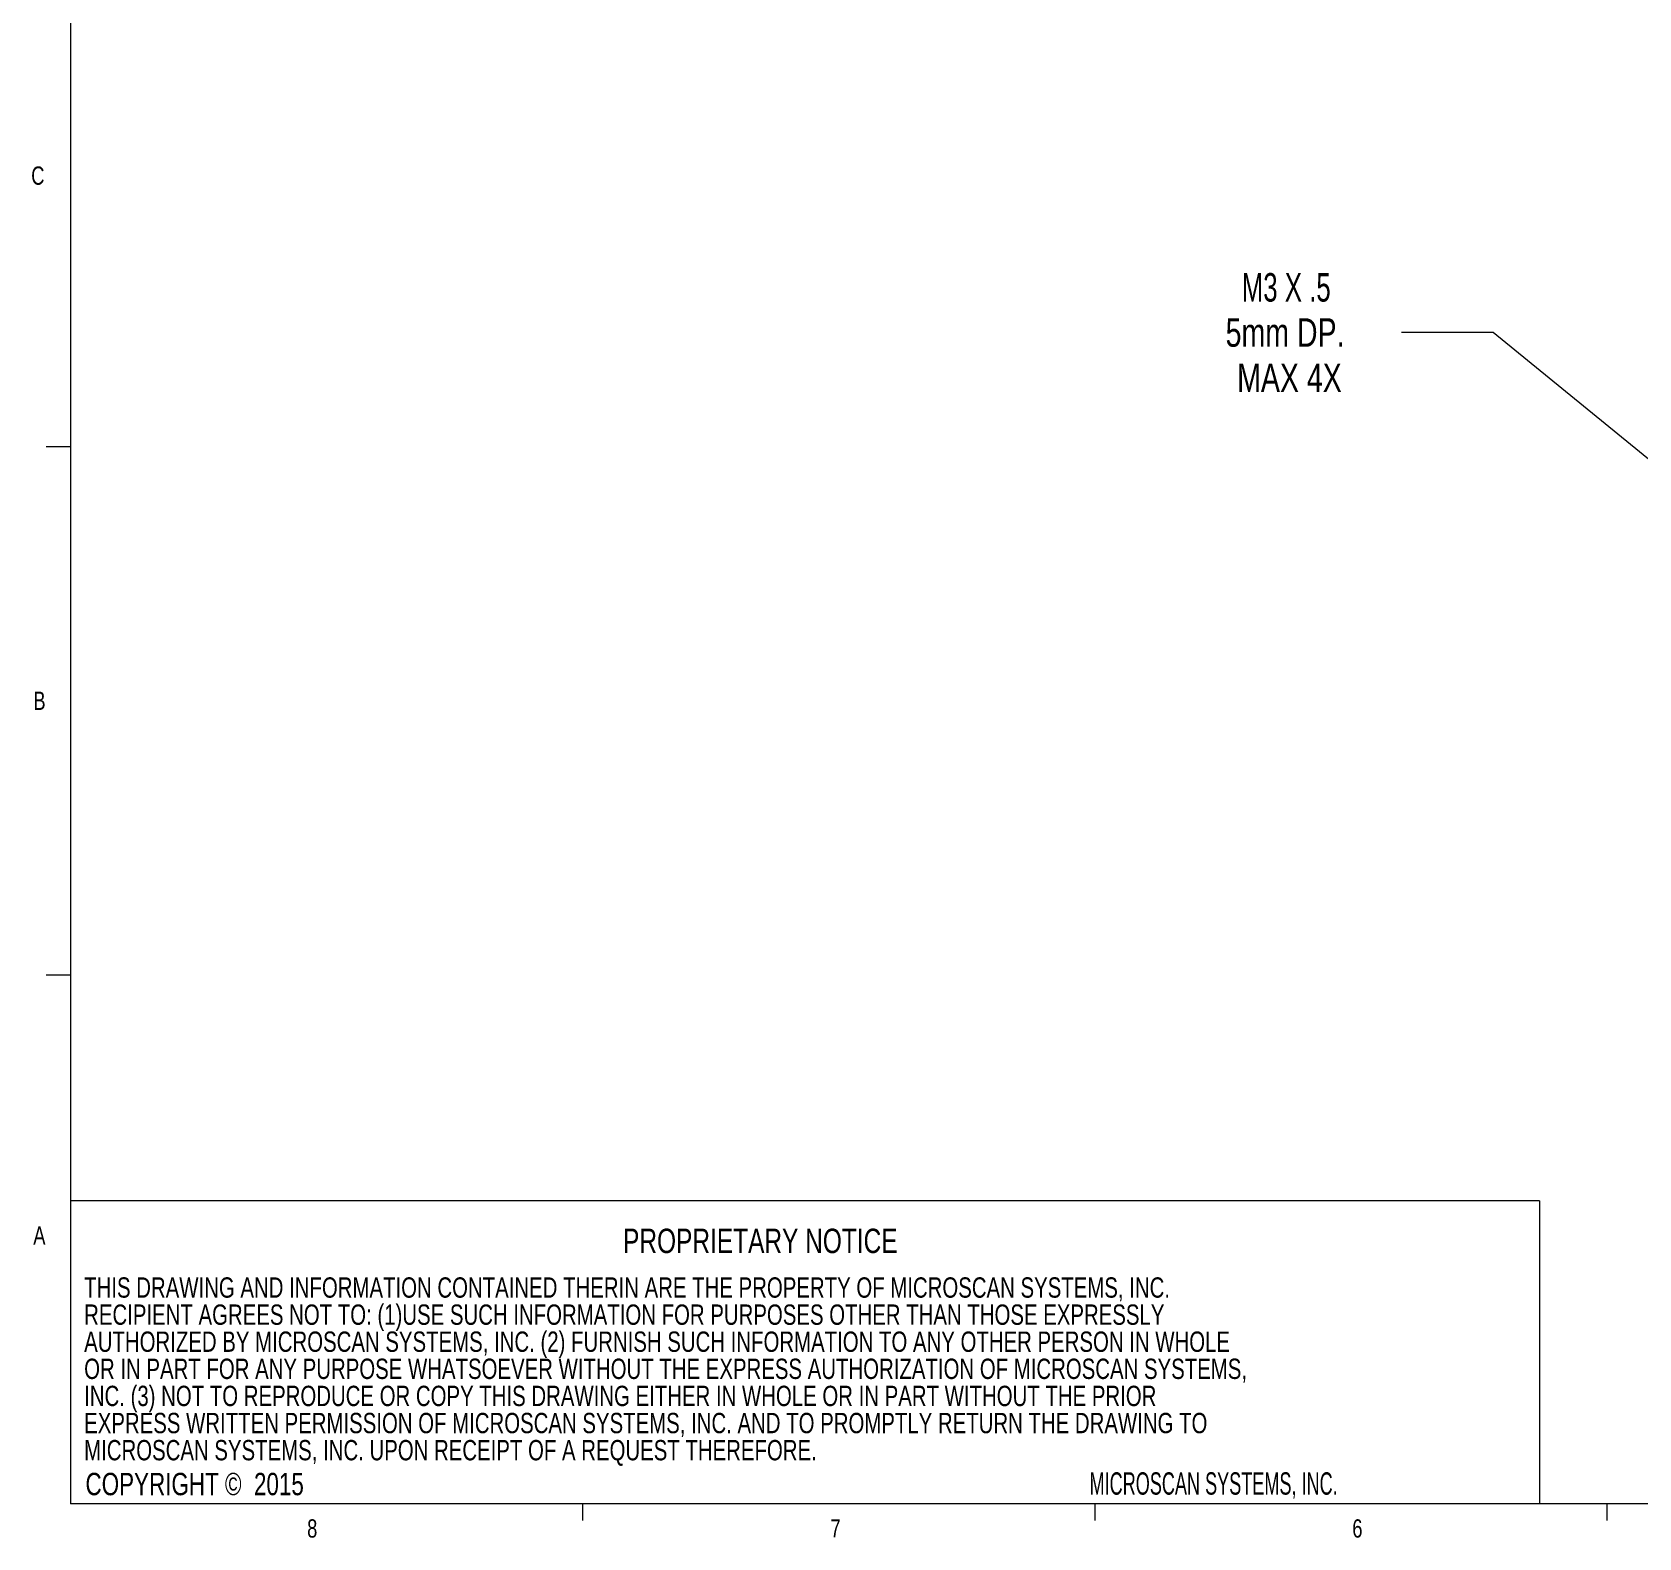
# Model space of a CAD drawing. Header units: millimetres. Extents: x 7 to 553, y 4 to 429.
# Drawn here: x 8.3 to 217.5, y 6 to 202 of the extents above; entities that cross this region are included whole.
import ezdxf

# ---------------------------------------------------------------- set-up
doc = ezdxf.new("R2010")
doc.units = ezdxf.units.MM
doc.styles.add('SLDTEXTSTYLE0', font='TXT', dxfattribs={"width": 0.75})
doc.styles.add('SLDTEXTSTYLE1', font='TXT', dxfattribs={"width": 0.605})
doc.styles.add('SLDTEXTSTYLE6', font='TXT', dxfattribs={"width": 0.678571})
doc.dimstyles.new('SLDDIMSTYLE2', dxfattribs={"dimtxt": 3.704167, "dimasz": 3.302, "dimexe": 0, "dimexo": 0.0625, "dimgap": 0.926042, "dimtad": 0, "dimtih": 1, "dimtoh": 1, "dimlfac": 0.5, "dimrnd": 1e-09, "dimzin": 12, "dimdsep": 46, "dimtxsty": 'SLDTEXTSTYLE0', "dimsah": 1, "dimcen": 0, "dimadec": 0, "dimazin": 3, "dimtfac": 1, "dimtofl": 0, "dimtmove": 0, "dimatfit": 3, "dimfxl": 1, "dimfrac": 2, "dimtolj": 1, "dimtzin": 12, "dimarcsym": 0})

# ---------------------------------------------------------------- blocks, each defined once
blk = doc.blocks.new('SW_NOTE_0')
at = {"color": 0, "linetype": 'Continuous', "lineweight": 0, "char_height": 2.6458, "attachment_point": 1, "style": 'SLDTEXTSTYLE0'}
for s, insert in [('THIS DRAWING AND INFORMATION CONTAINED THERIN ARE THE PROPERTY OF MICROSCAN SYSTEMS, INC.', (0, 3.41)), ('RECIPIENT AGREES NOT TO: (1)USE SUCH INFORMATION FOR PURPOSES OTHER THAN THOSE EXPRESSLY', (0, -0.12)), ('AUTHORIZED BY MICROSCAN SYSTEMS, INC. (2) FURNISH SUCH INFORMATION TO ANY OTHER PERSON IN WHOLE', (0, -3.64)), ('OR IN PART FOR ANY PURPOSE WHATSOEVER WITHOUT THE EXPRESS AUTHORIZATION OF MICROSCAN SYSTEMS,', (0, -7.17)), ('INC. (3) NOT TO REPRODUCE OR COPY THIS DRAWING EITHER IN WHOLE OR IN PART WITHOUT THE PRIOR', (0, -10.7)), ('EXPRESS WRITTEN PERMISSION OF MICROSCAN SYSTEMS, INC. AND TO PROMPTLY RETURN THE DRAWING TO', (0, -14.23)), ('MICROSCAN SYSTEMS, INC. UPON RECEIPT OF A REQUEST THEREFORE.', (0, -17.76))]:
    blk.add_mtext(s, dxfattribs=dict(at, insert=insert))
blk = doc.blocks.new('_D_6')
at = {"color": 7, "linetype": 'Continuous', "lineweight": 18}
for p, q in [((198.5, 162.92), (186.59, 162.92)), ((227.42, 139.31), (198.5, 162.92))]:
    blk.add_line(p, q, dxfattribs=at)
blk.add_solid([(227.42, 139.31), (225.18, 141.79), (224.54, 141)], dxfattribs=at)
at = {"color": 7, "linetype": 'Continuous', "lineweight": 18, "char_height": 3.704, "attachment_point": 1}
for s, insert, style in [('M3 X .5', (165.78, 170.63), 'SLDTEXTSTYLE6'), ('5mm DP.', (163.68, 164.75), 'SLDTEXTSTYLE0'), ('MAX 4X', (165.18, 158.86), 'SLDTEXTSTYLE0')]:
    blk.add_mtext(s, dxfattribs=dict(at, insert=insert, style=style))

msp = doc.modelspace()

# ---------------------------------------------------------------- linework, layer by layer
at = {"color": 7, "linetype": 'Continuous', "lineweight": 18}
for p, q in [((13.281, 423.179), (13.281, 10.429)), ((13.281, 148.021), (10.106, 148.021)), ((13.281, 79.238), (10.106, 79.238)), ((204.532, 49.873), (13.281, 49.873)), ((204.532, 49.873), (204.532, 10.429)), ((546.681, 10.429), (13.281, 10.429)), ((79.956, 10.429), (79.956, 8.275)), ((146.631, 10.429), (146.631, 8.275)), ((213.306, 10.429), (213.306, 8.275))]:
    msp.add_line(p, q, dxfattribs=at)

# ---------------------------------------------------------------- block references
at = {"color": 7, "linetype": 'Continuous', "lineweight": 0}
msp.add_blockref('SW_NOTE_0', (15.054, 36.497), dxfattribs=at)

# ---------------------------------------------------------------- texts
at = {"color": 7, "linetype": 'Continuous', "lineweight": 0, "attachment_point": 1}
for s, insert, char_height, style in [('C', (8.159, 184.513), 2.381, 'SLDTEXTSTYLE0'), ('B', (8.44, 116.151), 2.381, 'SLDTEXTSTYLE0'), ('A', (8.429, 46.541), 2.381, 'SLDTEXTSTYLE0'), ('PROPRIETARY NOTICE', (85.225, 46.244), 3.175, 'SLDTEXTSTYLE0'), ('COPYRIGHT ©  2015', (15.228, 14.46), 2.91042, 'SLDTEXTSTYLE0'), ('MICROSCAN SYSTEMS, INC.', (145.958, 14.53), 2.91042, 'SLDTEXTSTYLE1'), ('8', (44.088, 8.413), 2.381, 'SLDTEXTSTYLE0'), ('7', (112.229, 8.427), 2.381, 'SLDTEXTSTYLE0'), ('6', (180.171, 8.413), 2.381, 'SLDTEXTSTYLE0')]:
    msp.add_mtext(s, dxfattribs=dict(at, insert=insert, char_height=char_height, style=style))

# ---------------------------------------------------------------- dimensions: what is measured, and where the dimension line sits
at = {"color": 7, "linetype": 'Continuous', "lineweight": 18}
dim = msp.add_diameter_dim_2p(p1=(232.069, 135.517), p2=(227.42, 139.31), text='M3 X .5\\P5mm DP.\\PMAX 4X', dimstyle='SLDDIMSTYLE2', override={"dimpost": '<>'}, dxfattribs=at)
dim.commit()
dim.dimension.update_dxf_attribs({"geometry": '_D_6', "text_midpoint": (174.339, 162.915), "dimtype": 163})

doc.saveas('drawing.dxf')
